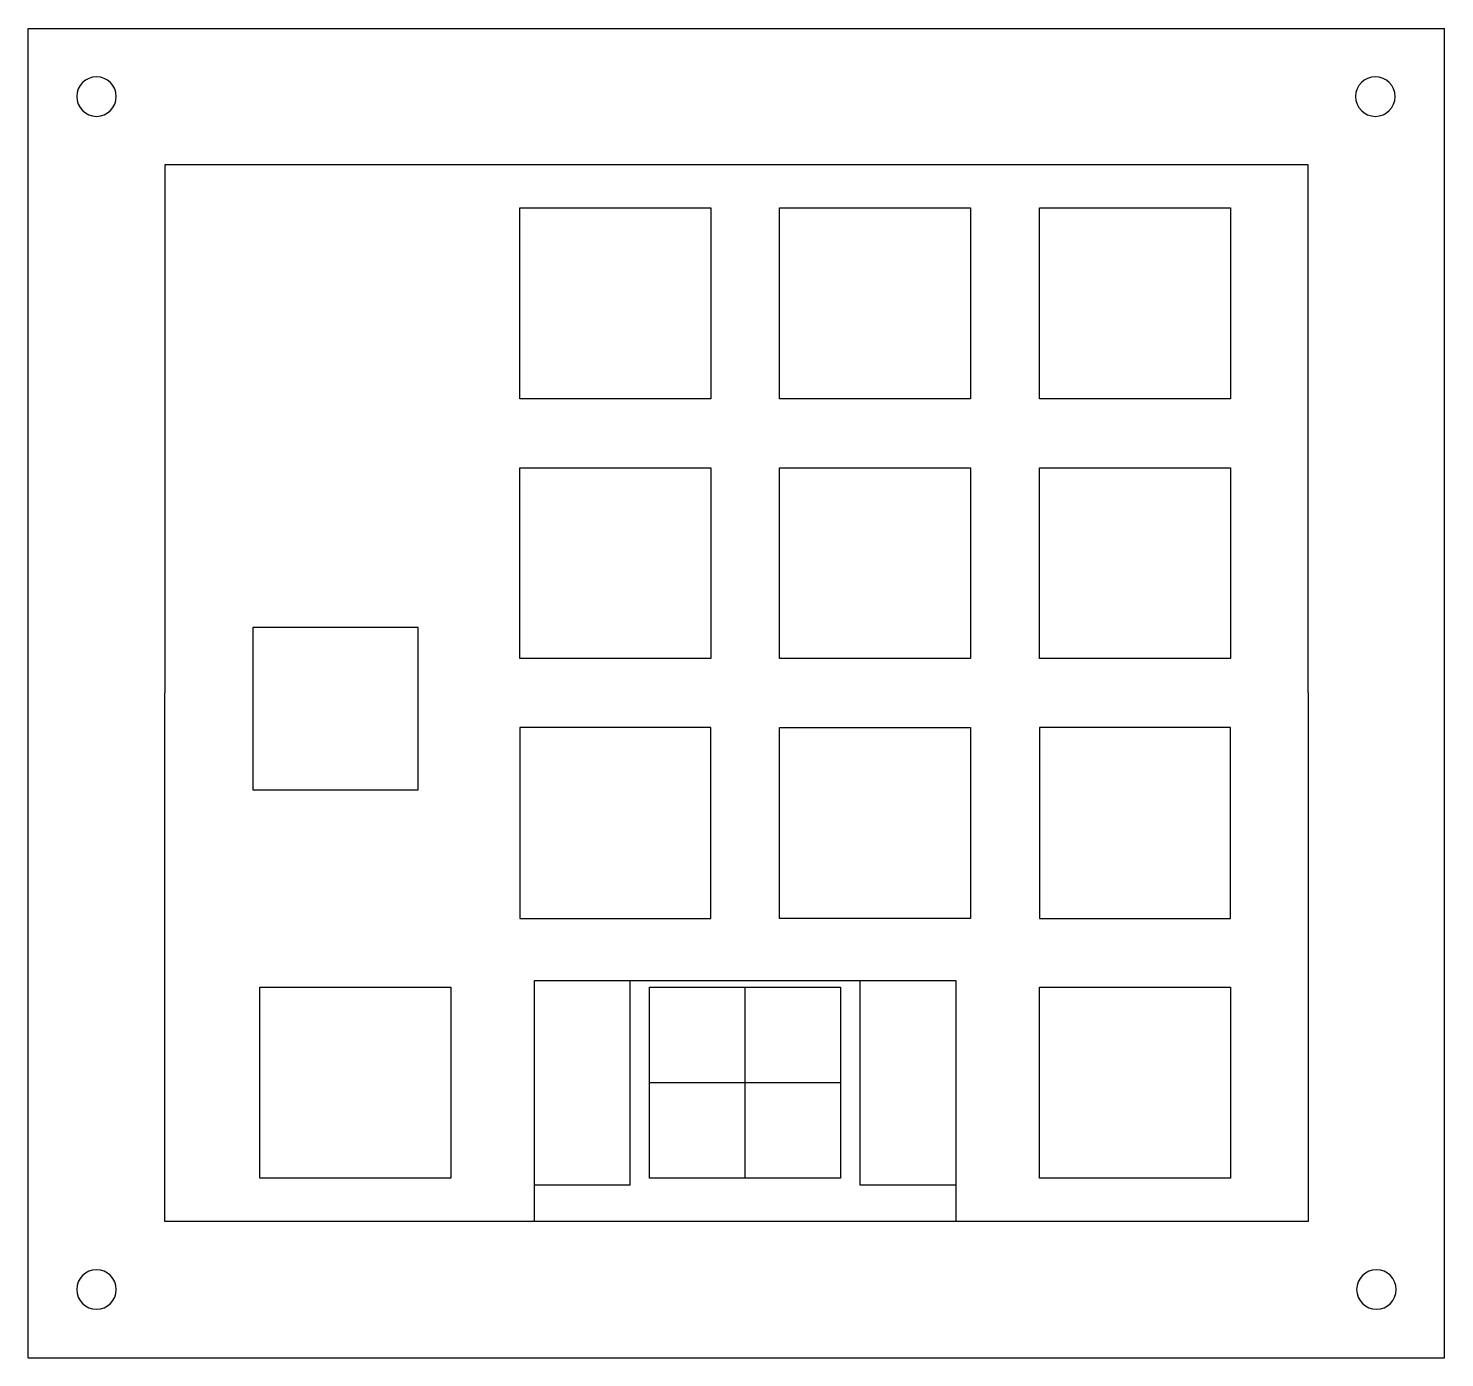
# Model space of a CAD drawing. Header units: millimetres. Extents: x 92 to 196, y -49 to 48.
import ezdxf

# ---------------------------------------------------------------- set-up
doc = ezdxf.new("R2010")
doc.units = ezdxf.units.MM
doc.layers.add('Plate', color=7, linetype='Continuous')

msp = doc.modelspace()

# ---------------------------------------------------------------- linework, layer by layer
at = {"layer": 'Plate', "extrusion": (0, 0, -1)}
for p, q in [((91.83, -49.04, 4.6), (91.83, 48.43, 4.6)), ((91.83, 48.43, 4.6), (195.65, 48.43, 4.6)), ((195.65, -49.04, 4.6), (195.65, 48.43, 4.6)), ((101.83, 38.43, 4.6), (101.83, -0.3, 4.6)), ((185.65, 38.43, 4.6), (101.83, 38.43, 4.6)), ((185.65, -0.3, 4.6), (185.65, 38.43, 4.6)), ((127.85, 35.27, 4.6), (141.85, 35.27, 4.6)), ((127.85, 21.27, 4.6), (127.85, 35.27, 4.6)), ((141.85, 35.27, 4.6), (141.85, 21.27, 4.6)), ((146.9, 35.27, 4.6), (160.9, 35.27, 4.6)), ((146.9, 21.27, 4.6), (146.9, 35.27, 4.6)), ((160.9, 35.27, 4.6), (160.9, 21.27, 4.6)), ((165.95, 35.27, 4.6), (179.95, 35.27, 4.6)), ((165.95, 21.27, 4.6), (165.95, 35.27, 4.6)), ((179.95, 35.27, 4.6), (179.95, 21.27, 4.6)), ((141.85, 21.27, 4.6), (127.85, 21.27, 4.6)), ((160.9, 21.27, 4.6), (146.9, 21.27, 4.6)), ((179.95, 21.27, 4.6), (165.95, 21.27, 4.6)), ((127.85, 16.22, 4.6), (141.85, 16.22, 4.6)), ((127.85, 2.22, 4.6), (127.85, 16.22, 4.6)), ((141.85, 16.22, 4.6), (141.85, 2.22, 4.6)), ((146.9, 16.22, 4.6), (160.9, 16.22, 4.6)), ((146.9, 2.22, 4.6), (146.9, 16.22, 4.6)), ((160.9, 16.22, 4.6), (160.9, 2.22, 4.6)), ((165.95, 16.22, 4.6), (179.95, 16.22, 4.6)), ((165.95, 2.22, 4.6), (165.95, 16.22, 4.6)), ((179.95, 16.22, 4.6), (179.95, 2.22, 4.6)), ((120.4, 4.49, 4.6), (108.3, 4.49, 4.6)), ((108.3, 4.49, 4.6), (108.3, -7.41, 4.6)), ((120.4, -7.41, 4.6), (120.4, 4.49, 4.6)), ((141.85, 2.22, 4.6), (127.85, 2.22, 4.6)), ((160.9, 2.22, 4.6), (146.9, 2.22, 4.6)), ((179.95, 2.22, 4.6), (165.95, 2.22, 4.6)), ((101.83, -39.04, 4.6), (101.83, -0.3, 4.6)), ((185.65, -0.3, 4.6), (185.65, -39.04, 4.6)), ((141.85, -2.83, 4.6), (127.85, -2.83, 4.6)), ((127.85, -2.83, 4.6), (127.85, -16.83, 4.6)), ((141.85, -16.83, 4.6), (141.85, -2.83, 4.6)), ((146.9, -2.83, 4.6), (160.9, -2.83, 4.6)), ((146.9, -16.83, 4.6), (146.9, -2.83, 4.6)), ((160.9, -2.83, 4.6), (160.9, -16.83, 4.6)), ((179.95, -2.83, 4.6), (165.95, -2.83, 4.6)), ((165.95, -2.83, 4.6), (165.95, -16.83, 4.6)), ((179.95, -16.83, 4.6), (179.95, -2.83, 4.6)), ((108.3, -7.41, 4.6), (120.4, -7.41, 4.6)), ((127.85, -16.83, 4.6), (141.85, -16.83, 4.6)), ((160.9, -16.83, 4.6), (146.9, -16.83, 4.6)), ((165.95, -16.83, 4.6), (179.95, -16.83, 4.6)), ((128.93, -21.38, 4.6), (135.93, -21.38, 4.6)), ((128.93, -36.38, 4.6), (128.93, -21.38, 4.6)), ((128.93, -21.38, 4.6), (159.81, -21.38, 4.6)), ((128.93, -39.04, 4.6), (128.93, -21.38, 4.6)), ((135.93, -21.38, 4.6), (135.93, -36.38, 4.6)), ((152.81, -21.38, 4.6), (159.81, -21.38, 4.6)), ((152.81, -36.38, 4.6), (152.81, -21.38, 4.6)), ((159.81, -21.38, 4.6), (159.81, -36.38, 4.6)), ((159.81, -21.38, 4.6), (159.81, -39.04, 4.6)), ((108.8, -21.88, 4.6), (122.8, -21.88, 4.6)), ((108.8, -35.88, 4.6), (108.8, -21.88, 4.6)), ((122.8, -21.88, 4.6), (122.8, -35.88, 4.6)), ((137.37, -21.88, 4.6), (151.37, -21.88, 4.6)), ((137.37, -35.88, 4.6), (137.37, -21.88, 4.6)), ((144.37, -35.88, 4.6), (144.37, -21.88, 4.6)), ((151.37, -21.88, 4.6), (151.37, -35.88, 4.6)), ((165.95, -21.88, 4.6), (179.95, -21.88, 4.6)), ((165.95, -35.88, 4.6), (165.95, -21.88, 4.6)), ((179.95, -21.88, 4.6), (179.95, -35.88, 4.6)), ((151.37, -28.88, 4.6), (137.37, -28.88, 4.6)), ((122.8, -35.88, 4.6), (108.8, -35.88, 4.6)), ((151.37, -35.88, 4.6), (137.37, -35.88, 4.6)), ((179.95, -35.88, 4.6), (165.95, -35.88, 4.6)), ((135.93, -36.38, 4.6), (128.93, -36.38, 4.6)), ((159.81, -36.38, 4.6), (152.81, -36.38, 4.6)), ((185.65, -39.04, 4.6), (101.83, -39.04, 4.6)), ((159.81, -39.04, 4.6), (128.93, -39.04, 4.6)), ((91.83, -49.04, 4.6), (195.65, -49.04, 4.6))]:
    msp.add_line(p, q, dxfattribs=at)
for centre in [(-96.83, 43.43, -4.6), (-190.57, 43.43, -4.6), (-96.83, -44.04, -4.6), (-190.65, -44.04, -4.6)]:
    msp.add_circle(centre, 1.45, dxfattribs=at)

doc.saveas('drawing.dxf')
